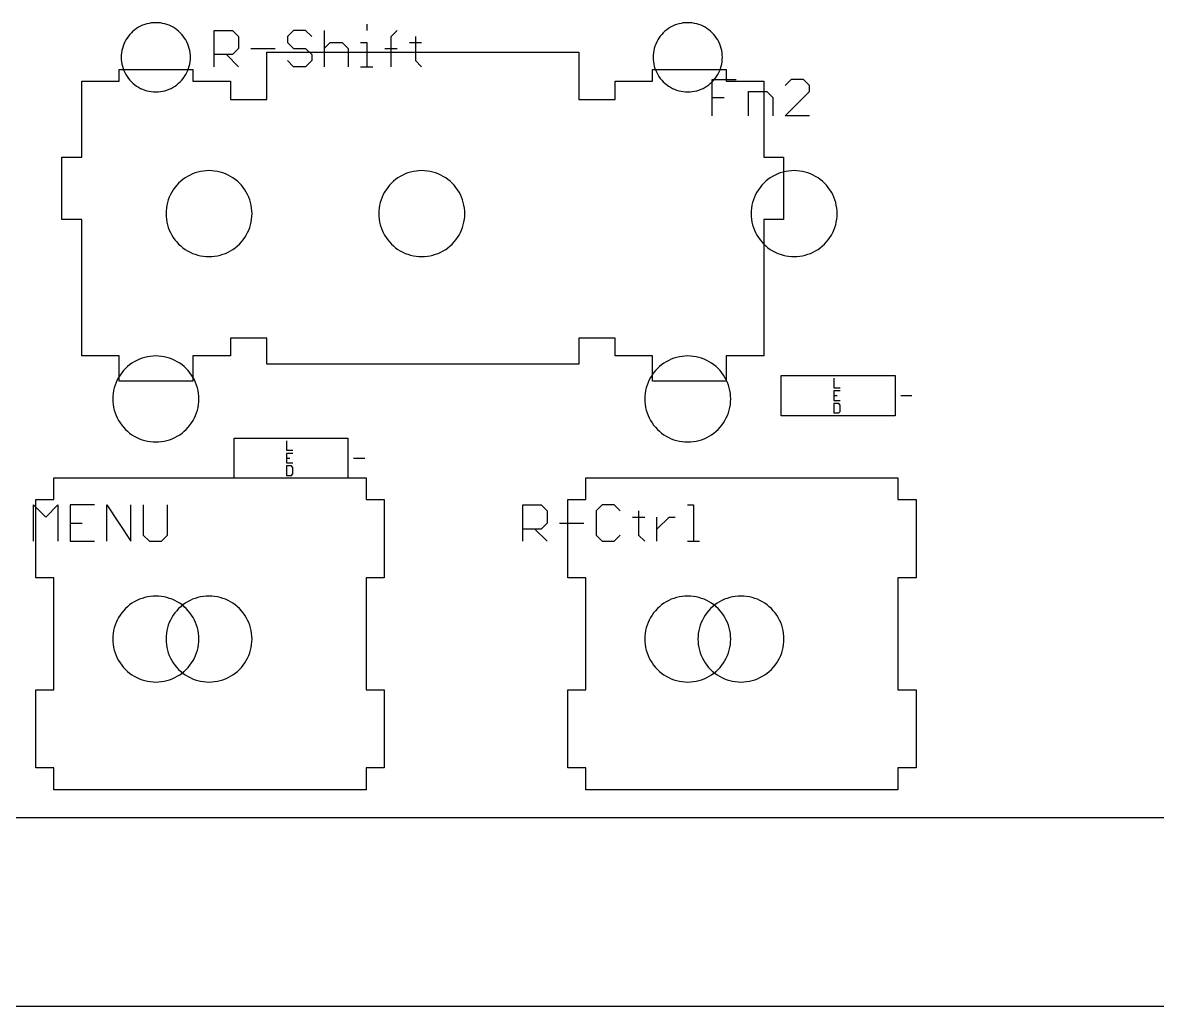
# Model space of a CAD drawing. Extents: x -174 to 183, y -92 to 46.
# Drawn here: x 72.2 to 122.9, y -91.5 to -47.5 of the extents above; entities that cross this region are included whole.
import ezdxf

# ---------------------------------------------------------------- set-up
doc = ezdxf.new("R2010")
doc.units = 0
doc.layers.get('0').update_dxf_attribs({"linetype": 'CONTINUOUS'})

msp = doc.modelspace()

# ---------------------------------------------------------------- linework, layer by layer
for p, q in [((77.251, -47.743), (77.168, -47.802)), ((77.337, -47.689), (77.251, -47.743)), ((77.426, -47.641), (77.337, -47.689)), ((77.519, -47.599), (77.426, -47.641)), ((77.614, -47.564), (77.519, -47.599)), ((77.711, -47.534), (77.614, -47.564)), ((77.809, -47.511), (77.711, -47.534)), ((77.91, -47.495), (77.809, -47.511)), ((78.01, -47.485), (77.91, -47.495)), ((78.112, -47.481), (78.01, -47.485)), ((78.213, -47.485), (78.112, -47.481)), ((78.314, -47.495), (78.213, -47.485)), ((78.414, -47.511), (78.314, -47.495)), ((78.513, -47.534), (78.414, -47.511)), ((78.61, -47.564), (78.513, -47.534)), ((78.705, -47.599), (78.61, -47.564)), ((78.797, -47.641), (78.705, -47.599)), ((78.887, -47.689), (78.797, -47.641)), ((78.973, -47.743), (78.887, -47.689)), ((79.055, -47.802), (78.973, -47.743)), ((87.551, -47.554), (87.551, -47.826)), ((101.063, -47.743), (100.981, -47.802)), ((101.149, -47.689), (101.063, -47.743)), ((101.239, -47.641), (101.149, -47.689)), ((101.331, -47.599), (101.239, -47.641)), ((101.426, -47.564), (101.331, -47.599)), ((101.523, -47.534), (101.426, -47.564)), ((101.622, -47.511), (101.523, -47.534)), ((101.722, -47.495), (101.622, -47.511)), ((101.823, -47.485), (101.722, -47.495)), ((101.924, -47.481), (101.823, -47.485)), ((102.026, -47.485), (101.924, -47.481)), ((102.127, -47.495), (102.026, -47.485)), ((102.227, -47.511), (102.127, -47.495)), ((102.326, -47.534), (102.227, -47.511)), ((102.423, -47.564), (102.326, -47.534)), ((102.518, -47.599), (102.423, -47.564)), ((102.61, -47.641), (102.518, -47.599)), ((102.699, -47.689), (102.61, -47.641)), ((102.785, -47.743), (102.699, -47.689)), ((102.868, -47.802), (102.785, -47.743)), ((76.823, -48.17), (76.77, -48.256)), ((76.882, -48.088), (76.823, -48.17)), ((76.947, -48.009), (76.882, -48.088)), ((77.016, -47.935), (76.947, -48.009)), ((77.09, -47.866), (77.016, -47.935)), ((77.168, -47.802), (77.09, -47.866)), ((79.134, -47.866), (79.055, -47.802)), ((79.208, -47.935), (79.134, -47.866)), ((79.277, -48.009), (79.208, -47.935)), ((79.342, -48.088), (79.277, -48.009)), ((79.401, -48.17), (79.342, -48.088)), ((79.454, -48.256), (79.401, -48.17)), ((80.731, -47.826), (81.545, -47.826)), ((80.731, -48.91), (80.731, -47.826)), ((81.545, -47.826), (81.816, -48.097)), ((81.816, -48.097), (81.816, -48.639)), ((84.277, -47.826), (84.006, -48.097)), ((84.006, -48.097), (84.006, -48.368)), ((84.819, -47.826), (84.277, -47.826)), ((85.09, -48.097), (84.819, -47.826)), ((85.643, -47.826), (85.643, -48.639)), ((88.643, -48.097), (88.914, -47.826)), ((88.643, -49.453), (88.643, -48.097)), ((89.734, -48.097), (89.734, -49.181)), ((100.636, -48.17), (100.582, -48.256)), ((100.695, -48.088), (100.636, -48.17)), ((100.759, -48.009), (100.695, -48.088)), ((100.828, -47.935), (100.759, -48.009)), ((100.902, -47.866), (100.828, -47.935)), ((100.981, -47.802), (100.902, -47.866)), ((102.946, -47.866), (102.868, -47.802)), ((103.02, -47.935), (102.946, -47.866)), ((103.09, -48.009), (103.02, -47.935)), ((103.154, -48.088), (103.09, -48.009)), ((103.213, -48.17), (103.154, -48.088)), ((103.267, -48.256), (103.213, -48.17)), ((76.592, -48.729), (76.575, -48.829)), ((76.615, -48.63), (76.592, -48.729)), ((76.644, -48.533), (76.615, -48.63)), ((76.68, -48.438), (76.644, -48.533)), ((76.722, -48.346), (76.68, -48.438)), ((76.77, -48.256), (76.722, -48.346)), ((79.502, -48.346), (79.454, -48.256)), ((79.544, -48.438), (79.502, -48.346)), ((79.58, -48.533), (79.544, -48.438)), ((79.609, -48.63), (79.58, -48.533)), ((79.632, -48.729), (79.609, -48.63)), ((79.649, -48.829), (79.632, -48.729)), ((81.816, -48.639), (81.545, -48.91)), ((82.369, -48.639), (83.453, -48.639)), ((84.006, -48.368), (84.277, -48.639)), ((84.277, -48.639), (84.819, -48.639)), ((84.819, -48.639), (85.09, -48.91)), ((85.643, -48.639), (85.914, -48.368)), ((85.643, -48.639), (85.643, -49.453)), ((85.914, -48.368), (86.456, -48.368)), ((86.456, -48.368), (86.727, -48.639)), ((86.727, -48.639), (86.727, -49.453)), ((87.28, -48.368), (87.551, -48.368)), ((87.551, -48.368), (87.551, -49.453)), ((88.371, -48.639), (88.914, -48.639)), ((89.463, -48.368), (90.005, -48.368)), ((100.404, -48.729), (100.388, -48.829)), ((100.427, -48.63), (100.404, -48.729)), ((100.457, -48.533), (100.427, -48.63)), ((100.492, -48.438), (100.457, -48.533)), ((100.534, -48.346), (100.492, -48.438)), ((100.582, -48.256), (100.534, -48.346)), ((103.315, -48.346), (103.267, -48.256)), ((103.356, -48.438), (103.315, -48.346)), ((103.392, -48.533), (103.356, -48.438)), ((103.422, -48.63), (103.392, -48.533)), ((103.445, -48.729), (103.422, -48.63)), ((103.461, -48.829), (103.445, -48.729)), ((76.565, -48.93), (76.562, -49.031)), ((76.562, -49.031), (76.565, -49.133)), ((76.575, -48.829), (76.565, -48.93)), ((76.565, -49.133), (76.575, -49.234)), ((76.575, -49.234), (76.592, -49.334)), ((79.632, -49.334), (79.649, -49.234)), ((79.659, -48.93), (79.649, -48.829)), ((79.649, -49.234), (79.659, -49.133)), ((79.662, -49.031), (79.659, -48.93)), ((79.659, -49.133), (79.662, -49.031)), ((80.731, -49.453), (80.731, -48.91)), ((81.274, -48.91), (80.731, -48.91)), ((81.545, -48.91), (81.274, -48.91)), ((81.274, -48.91), (81.816, -49.453)), ((83.076, -48.809), (97.046, -48.809)), ((83.076, -50.917), (83.076, -48.809)), ((84.277, -49.453), (84.006, -49.181)), ((85.09, -49.181), (84.819, -49.453)), ((85.09, -48.91), (85.09, -49.181)), ((89.734, -49.181), (90.005, -49.453)), ((97.046, -48.809), (97.046, -50.917)), ((100.378, -48.93), (100.374, -49.031)), ((100.374, -49.031), (100.378, -49.133)), ((100.388, -48.829), (100.378, -48.93)), ((100.378, -49.133), (100.388, -49.234)), ((100.388, -49.234), (100.404, -49.334)), ((103.445, -49.334), (103.461, -49.234)), ((103.471, -48.93), (103.461, -48.829)), ((103.461, -49.234), (103.471, -49.133)), ((103.474, -49.031), (103.471, -48.93)), ((103.471, -49.133), (103.474, -49.031)), ((76.472, -49.571), (79.774, -49.571)), ((76.472, -50.104), (76.472, -49.571)), ((76.592, -49.334), (76.615, -49.433)), ((76.615, -49.433), (76.644, -49.53)), ((76.644, -49.53), (76.68, -49.625)), ((76.68, -49.625), (76.722, -49.717)), ((76.722, -49.717), (76.77, -49.806)), ((79.454, -49.806), (79.502, -49.717)), ((79.502, -49.717), (79.544, -49.625)), ((79.544, -49.625), (79.58, -49.53)), ((79.58, -49.53), (79.609, -49.433)), ((79.609, -49.433), (79.632, -49.334)), ((79.774, -49.571), (79.774, -50.104)), ((84.819, -49.453), (84.277, -49.453)), ((87.28, -49.453), (87.551, -49.453)), ((87.551, -49.453), (87.822, -49.453)), ((100.348, -49.571), (103.65, -49.571)), ((100.348, -50.104), (100.348, -49.571)), ((100.404, -49.334), (100.427, -49.433)), ((100.427, -49.433), (100.457, -49.53)), ((100.457, -49.53), (100.492, -49.625)), ((100.492, -49.625), (100.534, -49.717)), ((100.534, -49.717), (100.582, -49.806)), ((103.267, -49.806), (103.315, -49.717)), ((103.315, -49.717), (103.356, -49.625)), ((103.356, -49.625), (103.392, -49.53)), ((103.392, -49.53), (103.422, -49.433)), ((103.422, -49.433), (103.445, -49.334)), ((103.65, -49.571), (103.65, -50.104)), ((74.795, -53.508), (74.795, -50.104)), ((74.795, -50.104), (76.472, -50.104)), ((76.77, -49.806), (76.823, -49.893)), ((76.823, -49.893), (76.882, -49.975)), ((76.882, -49.975), (76.947, -50.053)), ((76.947, -50.053), (77.016, -50.127)), ((77.016, -50.127), (77.09, -50.197)), ((77.09, -50.197), (77.168, -50.261)), ((77.168, -50.261), (77.251, -50.32)), ((78.973, -50.32), (79.055, -50.261)), ((79.055, -50.261), (79.134, -50.197)), ((79.134, -50.197), (79.208, -50.127)), ((79.208, -50.127), (79.277, -50.053)), ((79.277, -50.053), (79.342, -49.975)), ((79.342, -49.975), (79.401, -49.893)), ((79.401, -49.893), (79.454, -49.806)), ((79.774, -50.104), (81.45, -50.104)), ((81.45, -50.104), (81.45, -50.917)), ((98.671, -50.104), (100.348, -50.104)), ((98.671, -50.917), (98.671, -50.104)), ((100.582, -49.806), (100.636, -49.893)), ((100.636, -49.893), (100.695, -49.975)), ((100.695, -49.975), (100.759, -50.053)), ((100.759, -50.053), (100.828, -50.127)), ((100.828, -50.127), (100.902, -50.197)), ((100.902, -50.197), (100.981, -50.261)), ((100.981, -50.261), (101.063, -50.32)), ((102.785, -50.32), (102.868, -50.261)), ((102.868, -50.261), (102.946, -50.197)), ((102.946, -50.197), (103.02, -50.127)), ((103.012, -50.026), (104.096, -50.026)), ((103.02, -50.127), (103.012, -50.026)), ((103.012, -50.839), (103.02, -50.127)), ((103.02, -50.127), (103.09, -50.053)), ((103.09, -50.053), (103.154, -49.975)), ((103.154, -49.975), (103.213, -49.893)), ((103.213, -49.893), (103.267, -49.806)), ((103.65, -50.104), (105.326, -50.104)), ((105.326, -50.104), (105.326, -53.508)), ((106.557, -50.026), (106.286, -50.297)), ((107.099, -50.026), (106.557, -50.026)), ((107.371, -50.297), (107.099, -50.026)), ((77.251, -50.32), (77.337, -50.374)), ((77.337, -50.374), (77.426, -50.422)), ((77.426, -50.422), (77.519, -50.463)), ((77.519, -50.463), (77.614, -50.499)), ((77.614, -50.499), (77.711, -50.529)), ((77.711, -50.529), (77.809, -50.552)), ((77.809, -50.552), (77.91, -50.568)), ((77.91, -50.568), (78.01, -50.578)), ((78.01, -50.578), (78.112, -50.581)), ((78.112, -50.581), (78.213, -50.578)), ((78.213, -50.578), (78.314, -50.568)), ((78.314, -50.568), (78.414, -50.552)), ((78.414, -50.552), (78.513, -50.529)), ((78.513, -50.529), (78.61, -50.499)), ((78.61, -50.499), (78.705, -50.463)), ((78.705, -50.463), (78.797, -50.422)), ((78.797, -50.422), (78.887, -50.374)), ((78.887, -50.374), (78.973, -50.32)), ((101.063, -50.32), (101.149, -50.374)), ((101.149, -50.374), (101.239, -50.422)), ((101.239, -50.422), (101.331, -50.463)), ((101.331, -50.463), (101.426, -50.499)), ((101.426, -50.499), (101.523, -50.529)), ((101.523, -50.529), (101.622, -50.552)), ((101.622, -50.552), (101.722, -50.568)), ((101.722, -50.568), (101.823, -50.578)), ((101.823, -50.578), (101.924, -50.581)), ((101.924, -50.581), (102.026, -50.578)), ((102.026, -50.578), (102.127, -50.568)), ((102.127, -50.568), (102.227, -50.552)), ((102.227, -50.552), (102.326, -50.529)), ((102.326, -50.529), (102.423, -50.499)), ((102.423, -50.499), (102.518, -50.463)), ((102.518, -50.463), (102.61, -50.422)), ((102.61, -50.422), (102.699, -50.374)), ((102.699, -50.374), (102.785, -50.32)), ((104.649, -51.653), (104.649, -50.568)), ((104.649, -50.568), (105.462, -50.568)), ((105.462, -50.568), (105.733, -50.839)), ((106.286, -51.653), (107.371, -50.568)), ((107.371, -50.568), (107.371, -50.297)), ((81.45, -50.917), (83.076, -50.917)), ((97.046, -50.917), (98.671, -50.917)), ((103.012, -51.653), (103.012, -50.839)), ((103.012, -50.839), (103.554, -50.839)), ((105.733, -50.839), (105.733, -51.653)), ((107.371, -51.653), (106.286, -51.653)), ((73.906, -53.508), (74.795, -53.508)), ((73.906, -56.302), (73.906, -53.508)), ((105.326, -53.508), (106.215, -53.508)), ((106.215, -53.508), (106.215, -56.302)), ((79.642, -54.305), (79.531, -54.364)), ((79.756, -54.253), (79.642, -54.305)), ((79.874, -54.209), (79.756, -54.253)), ((79.995, -54.172), (79.874, -54.209)), ((80.118, -54.143), (79.995, -54.172)), ((80.242, -54.123), (80.118, -54.143)), ((80.367, -54.111), (80.242, -54.123)), ((80.493, -54.106), (80.367, -54.111)), ((80.619, -54.111), (80.493, -54.106)), ((80.744, -54.123), (80.619, -54.111)), ((80.869, -54.143), (80.744, -54.123)), ((80.991, -54.172), (80.869, -54.143)), ((81.112, -54.209), (80.991, -54.172)), ((81.23, -54.253), (81.112, -54.209)), ((81.345, -54.305), (81.23, -54.253)), ((81.456, -54.364), (81.345, -54.305)), ((89.167, -54.305), (89.056, -54.364)), ((89.281, -54.253), (89.167, -54.305)), ((89.399, -54.209), (89.281, -54.253)), ((89.52, -54.172), (89.399, -54.209)), ((89.643, -54.143), (89.52, -54.172)), ((89.767, -54.123), (89.643, -54.143)), ((89.892, -54.111), (89.767, -54.123)), ((90.018, -54.106), (89.892, -54.111)), ((90.144, -54.111), (90.018, -54.106)), ((90.269, -54.123), (90.144, -54.111)), ((90.394, -54.143), (90.269, -54.123)), ((90.516, -54.172), (90.394, -54.143)), ((90.637, -54.209), (90.516, -54.172)), ((90.755, -54.253), (90.637, -54.209)), ((90.869, -54.305), (90.755, -54.253)), ((90.981, -54.364), (90.869, -54.305)), ((105.835, -54.305), (105.724, -54.364)), ((105.95, -54.253), (105.835, -54.305)), ((106.068, -54.209), (105.95, -54.253)), ((106.189, -54.172), (106.068, -54.209)), ((106.311, -54.143), (106.189, -54.172)), ((106.436, -54.123), (106.311, -54.143)), ((106.561, -54.111), (106.436, -54.123)), ((106.687, -54.106), (106.561, -54.111)), ((106.813, -54.111), (106.687, -54.106)), ((106.938, -54.123), (106.813, -54.111)), ((107.062, -54.143), (106.938, -54.123)), ((107.185, -54.172), (107.062, -54.143)), ((107.306, -54.209), (107.185, -54.172)), ((107.424, -54.253), (107.306, -54.209)), ((107.538, -54.305), (107.424, -54.253)), ((107.649, -54.364), (107.538, -54.305)), ((79.046, -54.762), (78.966, -54.86)), ((79.132, -54.67), (79.046, -54.762)), ((79.224, -54.584), (79.132, -54.67)), ((79.321, -54.504), (79.224, -54.584)), ((79.424, -54.431), (79.321, -54.504)), ((79.531, -54.364), (79.424, -54.431)), ((81.563, -54.431), (81.456, -54.364)), ((81.665, -54.504), (81.563, -54.431)), ((81.762, -54.584), (81.665, -54.504)), ((81.854, -54.67), (81.762, -54.584)), ((81.94, -54.762), (81.854, -54.67)), ((82.02, -54.86), (81.94, -54.762)), ((88.571, -54.762), (88.491, -54.86)), ((88.657, -54.67), (88.571, -54.762)), ((88.749, -54.584), (88.657, -54.67)), ((88.846, -54.504), (88.749, -54.584)), ((88.949, -54.431), (88.846, -54.504)), ((89.056, -54.364), (88.949, -54.431)), ((91.088, -54.431), (90.981, -54.364)), ((91.19, -54.504), (91.088, -54.431)), ((91.287, -54.584), (91.19, -54.504)), ((91.379, -54.67), (91.287, -54.584)), ((91.465, -54.762), (91.379, -54.67)), ((91.545, -54.86), (91.465, -54.762)), ((105.24, -54.762), (105.16, -54.86)), ((105.326, -54.67), (105.24, -54.762)), ((105.418, -54.584), (105.326, -54.67)), ((105.515, -54.504), (105.418, -54.584)), ((105.617, -54.431), (105.515, -54.504)), ((105.724, -54.364), (105.617, -54.431)), ((107.756, -54.431), (107.649, -54.364)), ((107.859, -54.504), (107.756, -54.431)), ((107.956, -54.584), (107.859, -54.504)), ((108.048, -54.67), (107.956, -54.584)), ((108.134, -54.762), (108.048, -54.67)), ((108.214, -54.86), (108.134, -54.762)), ((78.715, -55.295), (78.67, -55.413)), ((78.767, -55.18), (78.715, -55.295)), ((78.826, -55.069), (78.767, -55.18)), ((78.893, -54.962), (78.826, -55.069)), ((78.966, -54.86), (78.893, -54.962)), ((82.094, -54.962), (82.02, -54.86)), ((82.16, -55.069), (82.094, -54.962)), ((82.22, -55.18), (82.16, -55.069)), ((82.272, -55.295), (82.22, -55.18)), ((82.316, -55.413), (82.272, -55.295)), ((88.24, -55.295), (88.195, -55.413)), ((88.292, -55.18), (88.24, -55.295)), ((88.351, -55.069), (88.292, -55.18)), ((88.417, -54.962), (88.351, -55.069)), ((88.491, -54.86), (88.417, -54.962)), ((91.619, -54.962), (91.545, -54.86)), ((91.685, -55.069), (91.619, -54.962)), ((91.745, -55.18), (91.685, -55.069)), ((91.797, -55.295), (91.745, -55.18)), ((91.841, -55.413), (91.797, -55.295)), ((104.908, -55.295), (104.864, -55.413)), ((104.96, -55.18), (104.908, -55.295)), ((105.02, -55.069), (104.96, -55.18)), ((105.086, -54.962), (105.02, -55.069)), ((105.16, -54.86), (105.086, -54.962)), ((108.287, -54.962), (108.214, -54.86)), ((108.354, -55.069), (108.287, -54.962)), ((108.413, -55.18), (108.354, -55.069)), ((108.465, -55.295), (108.413, -55.18)), ((108.51, -55.413), (108.465, -55.295)), ((78.585, -55.78), (78.572, -55.905)), ((78.605, -55.656), (78.585, -55.78)), ((78.634, -55.533), (78.605, -55.656)), ((78.67, -55.413), (78.634, -55.533)), ((82.353, -55.533), (82.316, -55.413)), ((82.381, -55.656), (82.353, -55.533)), ((82.402, -55.78), (82.381, -55.656)), ((82.414, -55.905), (82.402, -55.78)), ((88.11, -55.78), (88.097, -55.905)), ((88.13, -55.656), (88.11, -55.78)), ((88.159, -55.533), (88.13, -55.656)), ((88.195, -55.413), (88.159, -55.533)), ((91.877, -55.533), (91.841, -55.413)), ((91.906, -55.656), (91.877, -55.533)), ((91.927, -55.78), (91.906, -55.656)), ((91.939, -55.905), (91.927, -55.78)), ((104.778, -55.78), (104.766, -55.905)), ((104.799, -55.656), (104.778, -55.78)), ((104.827, -55.533), (104.799, -55.656)), ((104.864, -55.413), (104.827, -55.533)), ((108.546, -55.533), (108.51, -55.413)), ((108.575, -55.656), (108.546, -55.533)), ((108.595, -55.78), (108.575, -55.656)), ((108.608, -55.905), (108.595, -55.78)), ((74.795, -56.302), (73.906, -56.302)), ((74.795, -62.398), (74.795, -56.302)), ((78.572, -55.905), (78.568, -56.031)), ((78.568, -56.031), (78.572, -56.157)), ((78.572, -56.157), (78.585, -56.283)), ((78.585, -56.283), (78.605, -56.407)), ((82.381, -56.407), (82.402, -56.283)), ((82.402, -56.283), (82.414, -56.157)), ((82.418, -56.031), (82.414, -55.905)), ((82.414, -56.157), (82.418, -56.031)), ((88.097, -55.905), (88.093, -56.031)), ((88.093, -56.031), (88.097, -56.157)), ((88.097, -56.157), (88.11, -56.283)), ((88.11, -56.283), (88.13, -56.407)), ((91.906, -56.407), (91.927, -56.283)), ((91.927, -56.283), (91.939, -56.157)), ((91.943, -56.031), (91.939, -55.905)), ((91.939, -56.157), (91.943, -56.031)), ((104.766, -55.905), (104.762, -56.031)), ((104.762, -56.031), (104.766, -56.157)), ((104.766, -56.157), (104.778, -56.283)), ((104.778, -56.283), (104.799, -56.407)), ((106.215, -56.302), (105.326, -56.302)), ((105.326, -56.302), (105.326, -62.398)), ((108.575, -56.407), (108.595, -56.283)), ((108.595, -56.283), (108.608, -56.157)), ((108.612, -56.031), (108.608, -55.905)), ((108.608, -56.157), (108.612, -56.031)), ((78.605, -56.407), (78.634, -56.53)), ((78.634, -56.53), (78.67, -56.65)), ((78.67, -56.65), (78.715, -56.768)), ((78.715, -56.768), (78.767, -56.883)), ((78.767, -56.883), (78.826, -56.994)), ((82.16, -56.994), (82.22, -56.883)), ((82.22, -56.883), (82.272, -56.768)), ((82.272, -56.768), (82.316, -56.65)), ((82.316, -56.65), (82.353, -56.53)), ((82.353, -56.53), (82.381, -56.407)), ((88.13, -56.407), (88.159, -56.53)), ((88.159, -56.53), (88.195, -56.65)), ((88.195, -56.65), (88.24, -56.768)), ((88.24, -56.768), (88.292, -56.883)), ((88.292, -56.883), (88.351, -56.994)), ((91.685, -56.994), (91.745, -56.883)), ((91.745, -56.883), (91.797, -56.768)), ((91.797, -56.768), (91.841, -56.65)), ((91.841, -56.65), (91.877, -56.53)), ((91.877, -56.53), (91.906, -56.407)), ((104.799, -56.407), (104.827, -56.53)), ((104.827, -56.53), (104.864, -56.65)), ((104.864, -56.65), (104.908, -56.768)), ((104.908, -56.768), (104.96, -56.883)), ((104.96, -56.883), (105.02, -56.994)), ((108.354, -56.994), (108.413, -56.883)), ((108.413, -56.883), (108.465, -56.768)), ((108.465, -56.768), (108.51, -56.65)), ((108.51, -56.65), (108.546, -56.53)), ((108.546, -56.53), (108.575, -56.407)), ((78.826, -56.994), (78.893, -57.101)), ((78.893, -57.101), (78.966, -57.203)), ((78.966, -57.203), (79.046, -57.301)), ((79.046, -57.301), (79.132, -57.393)), ((79.132, -57.393), (79.224, -57.479)), ((81.762, -57.479), (81.854, -57.393)), ((81.854, -57.393), (81.94, -57.301)), ((81.94, -57.301), (82.02, -57.203)), ((82.02, -57.203), (82.094, -57.101)), ((82.094, -57.101), (82.16, -56.994)), ((88.351, -56.994), (88.417, -57.101)), ((88.417, -57.101), (88.491, -57.203)), ((88.491, -57.203), (88.571, -57.301)), ((88.571, -57.301), (88.657, -57.393)), ((88.657, -57.393), (88.749, -57.479)), ((91.287, -57.479), (91.379, -57.393)), ((91.379, -57.393), (91.465, -57.301)), ((91.465, -57.301), (91.545, -57.203)), ((91.545, -57.203), (91.619, -57.101)), ((91.619, -57.101), (91.685, -56.994)), ((105.02, -56.994), (105.086, -57.101)), ((105.086, -57.101), (105.16, -57.203)), ((105.16, -57.203), (105.24, -57.301)), ((105.24, -57.301), (105.326, -57.393)), ((105.326, -57.393), (105.418, -57.479)), ((107.956, -57.479), (108.048, -57.393)), ((108.048, -57.393), (108.134, -57.301)), ((108.134, -57.301), (108.214, -57.203)), ((108.214, -57.203), (108.287, -57.101)), ((108.287, -57.101), (108.354, -56.994)), ((79.224, -57.479), (79.321, -57.559)), ((79.321, -57.559), (79.424, -57.632)), ((79.424, -57.632), (79.531, -57.698)), ((79.531, -57.698), (79.642, -57.758)), ((79.642, -57.758), (79.756, -57.81)), ((79.756, -57.81), (79.874, -57.854)), ((79.874, -57.854), (79.995, -57.891)), ((79.995, -57.891), (80.118, -57.919)), ((80.869, -57.919), (80.991, -57.891)), ((80.991, -57.891), (81.112, -57.854)), ((81.112, -57.854), (81.23, -57.81)), ((81.23, -57.81), (81.345, -57.758)), ((81.345, -57.758), (81.456, -57.698)), ((81.456, -57.698), (81.563, -57.632)), ((81.563, -57.632), (81.665, -57.559)), ((81.665, -57.559), (81.762, -57.479)), ((88.749, -57.479), (88.846, -57.559)), ((88.846, -57.559), (88.949, -57.632)), ((88.949, -57.632), (89.056, -57.698)), ((89.056, -57.698), (89.167, -57.758)), ((89.167, -57.758), (89.281, -57.81)), ((89.281, -57.81), (89.399, -57.854)), ((89.399, -57.854), (89.52, -57.891)), ((89.52, -57.891), (89.643, -57.919)), ((90.394, -57.919), (90.516, -57.891)), ((90.516, -57.891), (90.637, -57.854)), ((90.637, -57.854), (90.755, -57.81)), ((90.755, -57.81), (90.869, -57.758)), ((90.869, -57.758), (90.981, -57.698)), ((90.981, -57.698), (91.088, -57.632)), ((91.088, -57.632), (91.19, -57.559)), ((91.19, -57.559), (91.287, -57.479)), ((105.418, -57.479), (105.515, -57.559)), ((105.515, -57.559), (105.617, -57.632)), ((105.617, -57.632), (105.724, -57.698)), ((105.724, -57.698), (105.835, -57.758)), ((105.835, -57.758), (105.95, -57.81)), ((105.95, -57.81), (106.068, -57.854)), ((106.068, -57.854), (106.189, -57.891)), ((106.189, -57.891), (106.311, -57.919)), ((107.062, -57.919), (107.185, -57.891)), ((107.185, -57.891), (107.306, -57.854)), ((107.306, -57.854), (107.424, -57.81)), ((107.424, -57.81), (107.538, -57.758)), ((107.538, -57.758), (107.649, -57.698)), ((107.649, -57.698), (107.756, -57.632)), ((107.756, -57.632), (107.859, -57.559)), ((107.859, -57.559), (107.956, -57.479)), ((80.118, -57.919), (80.242, -57.94)), ((80.242, -57.94), (80.367, -57.952)), ((80.367, -57.952), (80.493, -57.956)), ((80.493, -57.956), (80.619, -57.952)), ((80.619, -57.952), (80.744, -57.94)), ((80.744, -57.94), (80.869, -57.919)), ((89.643, -57.919), (89.767, -57.94)), ((89.767, -57.94), (89.892, -57.952)), ((89.892, -57.952), (90.018, -57.956)), ((90.018, -57.956), (90.144, -57.952)), ((90.144, -57.952), (90.269, -57.94)), ((90.269, -57.94), (90.394, -57.919)), ((106.311, -57.919), (106.436, -57.94)), ((106.436, -57.94), (106.561, -57.952)), ((106.561, -57.952), (106.687, -57.956)), ((106.687, -57.956), (106.813, -57.952)), ((106.813, -57.952), (106.938, -57.94)), ((106.938, -57.94), (107.062, -57.919)), ((83.076, -61.611), (81.45, -61.611)), ((81.45, -61.611), (81.45, -62.398)), ((83.076, -62.779), (83.076, -61.611)), ((98.671, -61.611), (97.046, -61.611)), ((97.046, -61.611), (97.046, -62.779)), ((98.671, -62.398), (98.671, -61.611)), ((76.472, -62.398), (74.795, -62.398)), ((76.472, -63.541), (76.472, -62.398)), ((77.614, -62.472), (77.493, -62.509)), ((77.736, -62.443), (77.614, -62.472)), ((77.861, -62.423), (77.736, -62.443)), ((77.986, -62.411), (77.861, -62.423)), ((78.112, -62.406), (77.986, -62.411)), ((78.238, -62.411), (78.112, -62.406)), ((78.363, -62.423), (78.238, -62.411)), ((78.487, -62.443), (78.363, -62.423)), ((78.61, -62.472), (78.487, -62.443)), ((78.731, -62.509), (78.61, -62.472)), ((79.774, -62.398), (79.774, -63.541)), ((81.45, -62.398), (79.774, -62.398)), ((100.348, -62.398), (98.671, -62.398)), ((100.348, -63.541), (100.348, -62.398)), ((101.426, -62.472), (101.306, -62.509)), ((101.549, -62.443), (101.426, -62.472)), ((101.673, -62.423), (101.549, -62.443)), ((101.798, -62.411), (101.673, -62.423)), ((101.924, -62.406), (101.798, -62.411)), ((102.05, -62.411), (101.924, -62.406)), ((102.176, -62.423), (102.05, -62.411)), ((102.3, -62.443), (102.176, -62.423)), ((102.423, -62.472), (102.3, -62.443)), ((102.543, -62.509), (102.423, -62.472)), ((105.326, -62.398), (103.65, -62.398)), ((103.65, -62.398), (103.65, -63.541)), ((76.751, -62.97), (76.665, -63.062)), ((76.843, -62.884), (76.751, -62.97)), ((76.94, -62.804), (76.843, -62.884)), ((77.042, -62.731), (76.94, -62.804)), ((77.149, -62.664), (77.042, -62.731)), ((77.26, -62.605), (77.149, -62.664)), ((77.375, -62.553), (77.26, -62.605)), ((77.493, -62.509), (77.375, -62.553)), ((78.849, -62.553), (78.731, -62.509)), ((78.963, -62.605), (78.849, -62.553)), ((79.074, -62.664), (78.963, -62.605)), ((79.181, -62.731), (79.074, -62.664)), ((79.284, -62.804), (79.181, -62.731)), ((79.381, -62.884), (79.284, -62.804)), ((79.473, -62.97), (79.381, -62.884)), ((79.559, -63.062), (79.473, -62.97)), ((97.046, -62.779), (83.076, -62.779)), ((100.563, -62.97), (100.477, -63.062)), ((100.655, -62.884), (100.563, -62.97)), ((100.752, -62.804), (100.655, -62.884)), ((100.855, -62.731), (100.752, -62.804)), ((100.962, -62.664), (100.855, -62.731)), ((101.073, -62.605), (100.962, -62.664)), ((101.188, -62.553), (101.073, -62.605)), ((101.306, -62.509), (101.188, -62.553)), ((102.661, -62.553), (102.543, -62.509)), ((102.776, -62.605), (102.661, -62.553)), ((102.887, -62.664), (102.776, -62.605)), ((102.994, -62.731), (102.887, -62.664)), ((103.096, -62.804), (102.994, -62.731)), ((103.194, -62.884), (103.096, -62.804)), ((103.286, -62.97), (103.194, -62.884)), ((103.372, -63.062), (103.286, -62.97)), ((76.385, -63.48), (76.333, -63.595)), ((76.445, -63.369), (76.385, -63.48)), ((76.511, -63.262), (76.445, -63.369)), ((76.585, -63.16), (76.511, -63.262)), ((76.665, -63.062), (76.585, -63.16)), ((79.639, -63.16), (79.559, -63.062)), ((79.712, -63.262), (79.639, -63.16)), ((79.779, -63.369), (79.712, -63.262)), ((79.838, -63.48), (79.779, -63.369)), ((79.89, -63.595), (79.838, -63.48)), ((100.198, -63.48), (100.146, -63.595)), ((100.257, -63.369), (100.198, -63.48)), ((100.324, -63.262), (100.257, -63.369)), ((100.397, -63.16), (100.324, -63.262)), ((100.477, -63.062), (100.397, -63.16)), ((103.452, -63.16), (103.372, -63.062)), ((103.525, -63.262), (103.452, -63.16)), ((103.591, -63.369), (103.525, -63.262)), ((103.651, -63.48), (103.591, -63.369)), ((103.703, -63.595), (103.651, -63.48)), ((106.112, -65.081), (106.112, -63.281)), ((106.112, -63.281), (111.212, -63.281)), ((108.467, -63.406), (108.467, -63.831)), ((111.212, -63.281), (111.212, -65.081)), ((76.224, -63.956), (76.203, -64.08)), ((76.252, -63.833), (76.224, -63.956)), ((76.289, -63.713), (76.252, -63.833)), ((76.333, -63.595), (76.289, -63.713)), ((79.774, -63.541), (76.472, -63.541)), ((79.935, -63.713), (79.89, -63.595)), ((79.971, -63.833), (79.935, -63.713)), ((80, -63.956), (79.971, -63.833)), ((80.02, -64.08), (80, -63.956)), ((100.036, -63.956), (100.016, -64.08)), ((100.065, -63.833), (100.036, -63.956)), ((100.102, -63.713), (100.065, -63.833)), ((100.146, -63.595), (100.102, -63.713)), ((103.65, -63.541), (100.348, -63.541)), ((103.747, -63.713), (103.703, -63.595)), ((103.784, -63.833), (103.747, -63.713)), ((103.812, -63.956), (103.784, -63.833)), ((103.833, -64.08), (103.812, -63.956)), ((108.467, -63.831), (108.751, -63.831)), ((108.751, -63.969), (108.467, -63.969)), ((108.467, -63.969), (108.467, -64.181)), ((76.191, -64.205), (76.187, -64.331)), ((76.187, -64.331), (76.191, -64.457)), ((76.203, -64.08), (76.191, -64.205)), ((76.191, -64.457), (76.203, -64.583)), ((80.033, -64.205), (80.02, -64.08)), ((80.02, -64.583), (80.033, -64.457)), ((80.037, -64.331), (80.033, -64.205)), ((80.033, -64.457), (80.037, -64.331)), ((100.003, -64.205), (99.999, -64.331)), ((99.999, -64.331), (100.003, -64.457)), ((100.016, -64.08), (100.003, -64.205)), ((100.003, -64.457), (100.016, -64.583)), ((103.845, -64.205), (103.833, -64.08)), ((103.833, -64.583), (103.845, -64.457)), ((103.849, -64.331), (103.845, -64.205)), ((103.845, -64.457), (103.849, -64.331)), ((108.467, -64.181), (108.609, -64.181)), ((108.467, -64.181), (108.467, -64.394)), ((108.467, -64.394), (108.751, -64.394)), ((111.462, -64.181), (111.962, -64.181)), ((76.203, -64.583), (76.224, -64.707)), ((76.224, -64.707), (76.252, -64.83)), ((76.252, -64.83), (76.289, -64.95)), ((76.289, -64.95), (76.333, -65.068)), ((79.89, -65.068), (79.935, -64.95)), ((79.935, -64.95), (79.971, -64.83)), ((79.971, -64.83), (80, -64.707)), ((80, -64.707), (80.02, -64.583)), ((100.016, -64.583), (100.036, -64.707)), ((100.036, -64.707), (100.065, -64.83)), ((100.065, -64.83), (100.102, -64.95)), ((100.102, -64.95), (100.146, -65.068)), ((103.703, -65.068), (103.747, -64.95)), ((103.747, -64.95), (103.784, -64.83)), ((103.784, -64.83), (103.812, -64.707)), ((103.812, -64.707), (103.833, -64.583)), ((108.467, -64.531), (108.467, -64.956)), ((108.68, -64.531), (108.467, -64.531)), ((108.467, -64.956), (108.68, -64.956)), ((108.751, -64.602), (108.68, -64.531)), ((108.68, -64.956), (108.751, -64.885)), ((108.751, -64.885), (108.751, -64.602)), ((76.333, -65.068), (76.385, -65.183)), ((76.385, -65.183), (76.445, -65.294)), ((76.445, -65.294), (76.511, -65.401)), ((76.511, -65.401), (76.585, -65.503)), ((76.585, -65.503), (76.665, -65.601)), ((79.559, -65.601), (79.639, -65.503)), ((79.639, -65.503), (79.712, -65.401)), ((79.712, -65.401), (79.779, -65.294)), ((79.779, -65.294), (79.838, -65.183)), ((79.838, -65.183), (79.89, -65.068)), ((100.146, -65.068), (100.198, -65.183)), ((100.198, -65.183), (100.257, -65.294)), ((100.257, -65.294), (100.324, -65.401)), ((100.324, -65.401), (100.397, -65.503)), ((100.397, -65.503), (100.477, -65.601)), ((103.372, -65.601), (103.452, -65.503)), ((103.452, -65.503), (103.525, -65.401)), ((103.525, -65.401), (103.591, -65.294)), ((103.591, -65.294), (103.651, -65.183)), ((103.651, -65.183), (103.703, -65.068)), ((111.212, -65.081), (106.112, -65.081)), ((76.665, -65.601), (76.751, -65.693)), ((76.751, -65.693), (76.843, -65.779)), ((76.843, -65.779), (76.94, -65.859)), ((76.94, -65.859), (77.042, -65.932)), ((77.042, -65.932), (77.149, -65.998)), ((77.149, -65.998), (77.26, -66.058)), ((78.963, -66.058), (79.074, -65.998)), ((79.074, -65.998), (79.181, -65.932)), ((79.181, -65.932), (79.284, -65.859)), ((79.284, -65.859), (79.381, -65.779)), ((79.381, -65.779), (79.473, -65.693)), ((79.473, -65.693), (79.559, -65.601)), ((100.477, -65.601), (100.563, -65.693)), ((100.563, -65.693), (100.655, -65.779)), ((100.655, -65.779), (100.752, -65.859)), ((100.752, -65.859), (100.855, -65.932)), ((100.855, -65.932), (100.962, -65.998)), ((100.962, -65.998), (101.073, -66.058)), ((102.776, -66.058), (102.887, -65.998)), ((102.887, -65.998), (102.994, -65.932)), ((102.994, -65.932), (103.096, -65.859)), ((103.096, -65.859), (103.194, -65.779)), ((103.194, -65.779), (103.286, -65.693)), ((103.286, -65.693), (103.372, -65.601)), ((77.26, -66.058), (77.375, -66.11)), ((77.375, -66.11), (77.493, -66.154)), ((77.493, -66.154), (77.614, -66.191)), ((77.614, -66.191), (77.736, -66.219)), ((77.736, -66.219), (77.861, -66.24)), ((77.861, -66.24), (77.986, -66.252)), ((77.986, -66.252), (78.112, -66.256)), ((78.112, -66.256), (78.238, -66.252)), ((78.238, -66.252), (78.363, -66.24)), ((78.363, -66.24), (78.487, -66.219)), ((78.487, -66.219), (78.61, -66.191)), ((78.61, -66.191), (78.731, -66.154)), ((78.731, -66.154), (78.849, -66.11)), ((78.849, -66.11), (78.963, -66.058)), ((81.612, -67.881), (81.612, -66.081)), ((81.612, -66.081), (86.712, -66.081)), ((83.967, -66.206), (83.967, -66.631)), ((86.712, -66.081), (86.712, -67.881)), ((101.073, -66.058), (101.188, -66.11)), ((101.188, -66.11), (101.306, -66.154)), ((101.306, -66.154), (101.426, -66.191)), ((101.426, -66.191), (101.549, -66.219)), ((101.549, -66.219), (101.673, -66.24)), ((101.673, -66.24), (101.798, -66.252)), ((101.798, -66.252), (101.924, -66.256)), ((101.924, -66.256), (102.05, -66.252)), ((102.05, -66.252), (102.176, -66.24)), ((102.176, -66.24), (102.3, -66.219)), ((102.3, -66.219), (102.423, -66.191)), ((102.423, -66.191), (102.543, -66.154)), ((102.543, -66.154), (102.661, -66.11)), ((102.661, -66.11), (102.776, -66.058)), ((83.967, -66.631), (84.251, -66.631)), ((84.251, -66.769), (83.967, -66.769)), ((83.967, -66.769), (83.967, -66.981)), ((83.967, -66.981), (84.109, -66.981)), ((83.967, -66.981), (83.967, -67.194)), ((86.962, -66.981), (87.462, -66.981)), ((83.967, -67.194), (84.251, -67.194)), ((83.967, -67.331), (83.967, -67.756)), ((84.18, -67.331), (83.967, -67.331)), ((84.251, -67.402), (84.18, -67.331)), ((84.251, -67.685), (84.251, -67.402)), ((73.551, -68.84), (73.551, -67.859)), ((73.551, -67.859), (87.521, -67.859)), ((86.712, -67.881), (81.612, -67.881)), ((83.967, -67.756), (84.18, -67.756)), ((84.18, -67.756), (84.251, -67.685)), ((87.521, -67.859), (87.521, -68.84)), ((97.363, -67.859), (111.333, -67.859)), ((97.363, -68.84), (97.363, -67.859)), ((111.333, -67.859), (111.333, -68.84)), ((72.641, -70.703), (72.641, -69.076)), ((72.641, -69.076), (73.183, -69.618)), ((72.738, -72.34), (72.738, -68.84)), ((72.738, -68.84), (73.551, -68.84)), ((73.183, -69.618), (73.725, -69.076)), ((73.725, -69.076), (73.725, -70.703)), ((75.362, -69.076), (74.278, -69.076)), ((74.278, -69.076), (74.278, -69.889)), ((75.915, -70.703), (75.915, -69.076)), ((75.915, -69.076), (77, -70.703)), ((77, -70.703), (77, -69.076)), ((77.552, -69.076), (77.552, -70.431)), ((78.637, -70.431), (78.637, -69.076)), ((87.521, -68.84), (88.334, -68.84)), ((88.334, -68.84), (88.334, -72.34)), ((94.543, -69.076), (95.357, -69.076)), ((94.543, -70.16), (94.543, -69.076)), ((95.357, -69.076), (95.628, -69.347)), ((96.55, -72.34), (96.55, -68.84)), ((96.55, -68.84), (97.363, -68.84)), ((98.089, -69.076), (97.817, -69.347)), ((98.631, -69.076), (98.089, -69.076)), ((98.902, -69.347), (98.631, -69.076)), ((101.91, -69.076), (102.182, -69.076)), ((102.182, -69.076), (102.182, -70.703)), ((111.333, -68.84), (112.146, -68.84)), ((112.146, -68.84), (112.146, -72.34)), ((95.628, -69.347), (95.628, -69.889)), ((97.817, -69.347), (97.817, -70.431)), ((99.726, -69.347), (99.726, -70.431)), ((74.278, -69.889), (74.82, -69.889)), ((74.278, -69.889), (74.278, -70.703)), ((95.628, -69.889), (95.357, -70.16)), ((96.18, -69.889), (97.265, -69.889)), ((99.455, -69.618), (99.997, -69.618)), ((100.546, -70.16), (101.088, -69.618)), ((100.546, -70.16), (100.546, -69.618)), ((101.088, -69.618), (101.36, -69.618)), ((77.552, -70.431), (77.823, -70.703)), ((78.366, -70.703), (78.637, -70.431)), ((94.543, -70.703), (94.543, -70.16)), ((95.085, -70.16), (94.543, -70.16)), ((95.357, -70.16), (95.085, -70.16)), ((95.085, -70.16), (95.628, -70.703)), ((97.817, -70.431), (98.089, -70.703)), ((98.631, -70.703), (98.902, -70.431)), ((99.726, -70.431), (99.997, -70.703)), ((100.546, -70.703), (100.546, -70.16)), ((74.278, -70.703), (75.362, -70.703)), ((77.823, -70.703), (78.366, -70.703)), ((98.089, -70.703), (98.631, -70.703)), ((101.91, -70.703), (102.182, -70.703)), ((102.182, -70.703), (102.453, -70.703)), ((73.551, -72.34), (72.738, -72.34)), ((73.551, -77.349), (73.551, -72.34)), ((87.521, -72.34), (87.521, -77.349)), ((88.334, -72.34), (87.521, -72.34)), ((97.363, -72.34), (96.55, -72.34)), ((97.363, -77.349), (97.363, -72.34)), ((111.333, -72.34), (111.333, -77.349)), ((112.146, -72.34), (111.333, -72.34)), ((76.843, -73.634), (76.751, -73.72)), ((76.94, -73.554), (76.843, -73.634)), ((77.042, -73.481), (76.94, -73.554)), ((77.149, -73.414), (77.042, -73.481)), ((77.26, -73.355), (77.149, -73.414)), ((77.375, -73.303), (77.26, -73.355)), ((77.493, -73.259), (77.375, -73.303)), ((77.614, -73.222), (77.493, -73.259)), ((77.736, -73.193), (77.614, -73.222)), ((77.861, -73.173), (77.736, -73.193)), ((77.986, -73.161), (77.861, -73.173)), ((78.112, -73.156), (77.986, -73.161)), ((78.238, -73.161), (78.112, -73.156)), ((78.363, -73.173), (78.238, -73.161)), ((78.487, -73.193), (78.363, -73.173)), ((78.61, -73.222), (78.487, -73.193)), ((78.731, -73.259), (78.61, -73.222)), ((78.849, -73.303), (78.731, -73.259)), ((78.963, -73.355), (78.849, -73.303)), ((79.074, -73.414), (78.963, -73.355)), ((79.181, -73.481), (79.074, -73.414)), ((79.224, -73.634), (79.132, -73.72)), ((79.284, -73.554), (79.181, -73.481)), ((79.284, -73.554), (79.224, -73.634)), ((79.321, -73.554), (79.284, -73.554)), ((79.424, -73.481), (79.321, -73.554)), ((79.381, -73.634), (79.321, -73.554)), ((79.473, -73.72), (79.381, -73.634)), ((79.531, -73.414), (79.424, -73.481)), ((79.642, -73.355), (79.531, -73.414)), ((79.756, -73.303), (79.642, -73.355)), ((79.874, -73.259), (79.756, -73.303)), ((79.995, -73.222), (79.874, -73.259)), ((80.118, -73.193), (79.995, -73.222)), ((80.242, -73.173), (80.118, -73.193)), ((80.367, -73.161), (80.242, -73.173)), ((80.493, -73.156), (80.367, -73.161)), ((80.619, -73.161), (80.493, -73.156)), ((80.744, -73.173), (80.619, -73.161)), ((80.869, -73.193), (80.744, -73.173)), ((80.991, -73.222), (80.869, -73.193)), ((81.112, -73.259), (80.991, -73.222)), ((81.23, -73.303), (81.112, -73.259)), ((81.345, -73.355), (81.23, -73.303)), ((81.456, -73.414), (81.345, -73.355)), ((81.563, -73.481), (81.456, -73.414)), ((81.665, -73.554), (81.563, -73.481)), ((81.762, -73.634), (81.665, -73.554)), ((81.854, -73.72), (81.762, -73.634)), ((100.655, -73.634), (100.563, -73.72)), ((100.752, -73.554), (100.655, -73.634)), ((100.855, -73.481), (100.752, -73.554)), ((100.962, -73.414), (100.855, -73.481)), ((101.073, -73.355), (100.962, -73.414)), ((101.188, -73.303), (101.073, -73.355)), ((101.306, -73.259), (101.188, -73.303)), ((101.426, -73.222), (101.306, -73.259)), ((101.549, -73.193), (101.426, -73.222)), ((101.673, -73.173), (101.549, -73.193)), ((101.798, -73.161), (101.673, -73.173)), ((101.924, -73.156), (101.798, -73.161)), ((102.05, -73.161), (101.924, -73.156)), ((102.176, -73.173), (102.05, -73.161)), ((102.3, -73.193), (102.176, -73.173)), ((102.423, -73.222), (102.3, -73.193)), ((102.543, -73.259), (102.423, -73.222)), ((102.661, -73.303), (102.543, -73.259)), ((102.776, -73.355), (102.661, -73.303)), ((102.887, -73.414), (102.776, -73.355)), ((102.994, -73.481), (102.887, -73.414)), ((103.036, -73.634), (102.944, -73.72)), ((103.096, -73.554), (102.994, -73.481)), ((103.096, -73.554), (103.036, -73.634)), ((103.134, -73.554), (103.096, -73.554)), ((103.236, -73.481), (103.134, -73.554)), ((103.194, -73.634), (103.134, -73.554)), ((103.286, -73.72), (103.194, -73.634)), ((103.343, -73.414), (103.236, -73.481)), ((103.454, -73.355), (103.343, -73.414)), ((103.569, -73.303), (103.454, -73.355)), ((103.687, -73.259), (103.569, -73.303)), ((103.807, -73.222), (103.687, -73.259)), ((103.93, -73.193), (103.807, -73.222)), ((104.054, -73.173), (103.93, -73.193)), ((104.18, -73.161), (104.054, -73.173)), ((104.306, -73.156), (104.18, -73.161)), ((104.432, -73.161), (104.306, -73.156)), ((104.557, -73.173), (104.432, -73.161)), ((104.681, -73.193), (104.557, -73.173)), ((104.804, -73.222), (104.681, -73.193)), ((104.924, -73.259), (104.804, -73.222)), ((105.042, -73.303), (104.924, -73.259)), ((105.157, -73.355), (105.042, -73.303)), ((105.268, -73.414), (105.157, -73.355)), ((105.375, -73.481), (105.268, -73.414)), ((105.478, -73.554), (105.375, -73.481)), ((105.575, -73.634), (105.478, -73.554)), ((105.667, -73.72), (105.575, -73.634)), ((76.445, -74.119), (76.385, -74.23)), ((76.511, -74.012), (76.445, -74.119)), ((76.585, -73.91), (76.511, -74.012)), ((76.665, -73.812), (76.585, -73.91)), ((76.751, -73.72), (76.665, -73.812)), ((78.826, -74.119), (78.767, -74.23)), ((78.893, -74.012), (78.826, -74.119)), ((78.966, -73.91), (78.893, -74.012)), ((79.046, -73.812), (78.966, -73.91)), ((79.132, -73.72), (79.046, -73.812)), ((79.559, -73.812), (79.473, -73.72)), ((79.639, -73.91), (79.559, -73.812)), ((79.712, -74.012), (79.639, -73.91)), ((79.779, -74.119), (79.712, -74.012)), ((79.838, -74.23), (79.779, -74.119)), ((81.94, -73.812), (81.854, -73.72)), ((82.02, -73.91), (81.94, -73.812)), ((82.094, -74.012), (82.02, -73.91)), ((82.16, -74.119), (82.094, -74.012)), ((82.22, -74.23), (82.16, -74.119)), ((100.257, -74.119), (100.198, -74.23)), ((100.324, -74.012), (100.257, -74.119)), ((100.397, -73.91), (100.324, -74.012)), ((100.477, -73.812), (100.397, -73.91)), ((100.563, -73.72), (100.477, -73.812)), ((102.639, -74.119), (102.579, -74.23)), ((102.705, -74.012), (102.639, -74.119)), ((102.778, -73.91), (102.705, -74.012)), ((102.858, -73.812), (102.778, -73.91)), ((102.944, -73.72), (102.858, -73.812)), ((103.372, -73.812), (103.286, -73.72)), ((103.452, -73.91), (103.372, -73.812)), ((103.525, -74.012), (103.452, -73.91)), ((103.591, -74.119), (103.525, -74.012)), ((103.651, -74.23), (103.591, -74.119)), ((105.753, -73.812), (105.667, -73.72)), ((105.833, -73.91), (105.753, -73.812)), ((105.906, -74.012), (105.833, -73.91)), ((105.973, -74.119), (105.906, -74.012)), ((106.032, -74.23), (105.973, -74.119)), ((76.252, -74.583), (76.224, -74.706)), ((76.289, -74.463), (76.252, -74.583)), ((76.333, -74.345), (76.289, -74.463)), ((76.385, -74.23), (76.333, -74.345)), ((78.634, -74.583), (78.605, -74.706)), ((78.67, -74.463), (78.634, -74.583)), ((78.715, -74.345), (78.67, -74.463)), ((78.767, -74.23), (78.715, -74.345)), ((79.89, -74.345), (79.838, -74.23)), ((79.935, -74.463), (79.89, -74.345)), ((79.971, -74.583), (79.935, -74.463)), ((80, -74.706), (79.971, -74.583)), ((82.272, -74.345), (82.22, -74.23)), ((82.316, -74.463), (82.272, -74.345)), ((82.353, -74.583), (82.316, -74.463)), ((82.381, -74.706), (82.353, -74.583)), ((100.065, -74.583), (100.036, -74.706)), ((100.102, -74.463), (100.065, -74.583)), ((100.146, -74.345), (100.102, -74.463)), ((100.198, -74.23), (100.146, -74.345)), ((102.446, -74.583), (102.418, -74.706)), ((102.483, -74.463), (102.446, -74.583)), ((102.527, -74.345), (102.483, -74.463)), ((102.579, -74.23), (102.527, -74.345)), ((103.703, -74.345), (103.651, -74.23)), ((103.747, -74.463), (103.703, -74.345)), ((103.784, -74.583), (103.747, -74.463)), ((103.812, -74.706), (103.784, -74.583)), ((106.084, -74.345), (106.032, -74.23)), ((106.129, -74.463), (106.084, -74.345)), ((106.165, -74.583), (106.129, -74.463)), ((106.194, -74.706), (106.165, -74.583)), ((76.191, -74.955), (76.187, -75.081)), ((76.187, -75.081), (76.191, -75.207)), ((76.203, -74.83), (76.191, -74.955)), ((76.224, -74.706), (76.203, -74.83)), ((78.572, -74.955), (78.568, -75.081)), ((78.568, -75.081), (78.572, -75.207)), ((78.585, -74.83), (78.572, -74.955)), ((78.605, -74.706), (78.585, -74.83)), ((80.02, -74.83), (80, -74.706)), ((80.033, -74.955), (80.02, -74.83)), ((80.037, -75.081), (80.033, -74.955)), ((80.033, -75.207), (80.037, -75.081)), ((82.402, -74.83), (82.381, -74.706)), ((82.414, -74.955), (82.402, -74.83)), ((82.418, -75.081), (82.414, -74.955)), ((82.414, -75.207), (82.418, -75.081)), ((100.003, -74.955), (99.999, -75.081)), ((99.999, -75.081), (100.003, -75.207)), ((100.016, -74.83), (100.003, -74.955)), ((100.036, -74.706), (100.016, -74.83)), ((102.385, -74.955), (102.381, -75.081)), ((102.381, -75.081), (102.385, -75.207)), ((102.397, -74.83), (102.385, -74.955)), ((102.418, -74.706), (102.397, -74.83)), ((103.833, -74.83), (103.812, -74.706)), ((103.845, -74.955), (103.833, -74.83)), ((103.849, -75.081), (103.845, -74.955)), ((103.845, -75.207), (103.849, -75.081)), ((106.214, -74.83), (106.194, -74.706)), ((106.227, -74.955), (106.214, -74.83)), ((106.231, -75.081), (106.227, -74.955)), ((106.227, -75.207), (106.231, -75.081)), ((76.191, -75.207), (76.203, -75.333)), ((76.203, -75.333), (76.224, -75.457)), ((76.224, -75.457), (76.252, -75.58)), ((76.252, -75.58), (76.289, -75.7)), ((78.572, -75.207), (78.585, -75.333)), ((78.585, -75.333), (78.605, -75.457)), ((78.605, -75.457), (78.634, -75.58)), ((78.634, -75.58), (78.67, -75.7)), ((79.935, -75.7), (79.971, -75.58)), ((79.971, -75.58), (80, -75.457)), ((80, -75.457), (80.02, -75.333)), ((80.02, -75.333), (80.033, -75.207)), ((82.316, -75.7), (82.353, -75.58)), ((82.353, -75.58), (82.381, -75.457)), ((82.381, -75.457), (82.402, -75.333)), ((82.402, -75.333), (82.414, -75.207)), ((100.003, -75.207), (100.016, -75.333)), ((100.016, -75.333), (100.036, -75.457)), ((100.036, -75.457), (100.065, -75.58)), ((100.065, -75.58), (100.102, -75.7)), ((102.385, -75.207), (102.397, -75.333)), ((102.397, -75.333), (102.418, -75.457)), ((102.418, -75.457), (102.446, -75.58)), ((102.446, -75.58), (102.483, -75.7)), ((103.747, -75.7), (103.784, -75.58)), ((103.784, -75.58), (103.812, -75.457)), ((103.812, -75.457), (103.833, -75.333)), ((103.833, -75.333), (103.845, -75.207)), ((106.129, -75.7), (106.165, -75.58)), ((106.165, -75.58), (106.194, -75.457)), ((106.194, -75.457), (106.214, -75.333)), ((106.214, -75.333), (106.227, -75.207)), ((76.289, -75.7), (76.333, -75.818)), ((76.333, -75.818), (76.385, -75.933)), ((76.385, -75.933), (76.445, -76.044)), ((76.445, -76.044), (76.511, -76.151)), ((76.511, -76.151), (76.585, -76.253)), ((78.67, -75.7), (78.715, -75.818)), ((78.715, -75.818), (78.767, -75.933)), ((78.767, -75.933), (78.826, -76.044)), ((78.826, -76.044), (78.893, -76.151)), ((78.893, -76.151), (78.966, -76.253)), ((79.639, -76.253), (79.712, -76.151)), ((79.712, -76.151), (79.779, -76.044)), ((79.779, -76.044), (79.838, -75.933)), ((79.838, -75.933), (79.89, -75.818)), ((79.89, -75.818), (79.935, -75.7)), ((82.02, -76.253), (82.094, -76.151)), ((82.094, -76.151), (82.16, -76.044)), ((82.16, -76.044), (82.22, -75.933)), ((82.22, -75.933), (82.272, -75.818)), ((82.272, -75.818), (82.316, -75.7)), ((100.102, -75.7), (100.146, -75.818)), ((100.146, -75.818), (100.198, -75.933)), ((100.198, -75.933), (100.257, -76.044)), ((100.257, -76.044), (100.324, -76.151)), ((100.324, -76.151), (100.397, -76.253)), ((102.483, -75.7), (102.527, -75.818)), ((102.527, -75.818), (102.579, -75.933)), ((102.579, -75.933), (102.639, -76.044)), ((102.639, -76.044), (102.705, -76.151)), ((102.705, -76.151), (102.778, -76.253)), ((103.452, -76.253), (103.525, -76.151)), ((103.525, -76.151), (103.591, -76.044)), ((103.591, -76.044), (103.651, -75.933)), ((103.651, -75.933), (103.703, -75.818)), ((103.703, -75.818), (103.747, -75.7)), ((105.833, -76.253), (105.906, -76.151)), ((105.906, -76.151), (105.973, -76.044)), ((105.973, -76.044), (106.032, -75.933)), ((106.032, -75.933), (106.084, -75.818)), ((106.084, -75.818), (106.129, -75.7)), ((76.585, -76.253), (76.665, -76.351)), ((76.665, -76.351), (76.751, -76.443)), ((76.751, -76.443), (76.843, -76.529)), ((76.843, -76.529), (76.94, -76.609)), ((76.94, -76.609), (77.042, -76.682)), ((77.042, -76.682), (77.149, -76.748)), ((78.966, -76.253), (79.046, -76.351)), ((79.046, -76.351), (79.132, -76.443)), ((79.074, -76.748), (79.181, -76.682)), ((79.132, -76.443), (79.224, -76.529)), ((79.181, -76.682), (79.284, -76.609)), ((79.224, -76.529), (79.284, -76.609)), ((79.284, -76.609), (79.321, -76.609)), ((79.321, -76.609), (79.381, -76.529)), ((79.321, -76.609), (79.424, -76.682)), ((79.381, -76.529), (79.473, -76.443)), ((79.424, -76.682), (79.531, -76.748)), ((79.473, -76.443), (79.559, -76.351)), ((79.559, -76.351), (79.639, -76.253)), ((81.456, -76.748), (81.563, -76.682)), ((81.563, -76.682), (81.665, -76.609)), ((81.665, -76.609), (81.762, -76.529)), ((81.762, -76.529), (81.854, -76.443)), ((81.854, -76.443), (81.94, -76.351)), ((81.94, -76.351), (82.02, -76.253)), ((100.397, -76.253), (100.477, -76.351)), ((100.477, -76.351), (100.563, -76.443)), ((100.563, -76.443), (100.655, -76.529)), ((100.655, -76.529), (100.752, -76.609)), ((100.752, -76.609), (100.855, -76.682)), ((100.855, -76.682), (100.962, -76.748)), ((102.778, -76.253), (102.858, -76.351)), ((102.858, -76.351), (102.944, -76.443)), ((102.887, -76.748), (102.994, -76.682)), ((102.944, -76.443), (103.036, -76.529)), ((102.994, -76.682), (103.096, -76.609)), ((103.036, -76.529), (103.096, -76.609)), ((103.096, -76.609), (103.134, -76.609)), ((103.134, -76.609), (103.194, -76.529)), ((103.134, -76.609), (103.236, -76.682)), ((103.194, -76.529), (103.286, -76.443)), ((103.236, -76.682), (103.343, -76.748)), ((103.286, -76.443), (103.372, -76.351)), ((103.372, -76.351), (103.452, -76.253)), ((105.268, -76.748), (105.375, -76.682)), ((105.375, -76.682), (105.478, -76.609)), ((105.478, -76.609), (105.575, -76.529)), ((105.575, -76.529), (105.667, -76.443)), ((105.667, -76.443), (105.753, -76.351)), ((105.753, -76.351), (105.833, -76.253)), ((77.149, -76.748), (77.26, -76.808)), ((77.26, -76.808), (77.375, -76.86)), ((77.375, -76.86), (77.493, -76.904)), ((77.493, -76.904), (77.614, -76.941)), ((77.614, -76.941), (77.736, -76.969)), ((77.736, -76.969), (77.861, -76.99)), ((77.861, -76.99), (77.986, -77.002)), ((77.986, -77.002), (78.112, -77.006)), ((78.112, -77.006), (78.238, -77.002)), ((78.238, -77.002), (78.363, -76.99)), ((78.363, -76.99), (78.487, -76.969)), ((78.487, -76.969), (78.61, -76.941)), ((78.61, -76.941), (78.731, -76.904)), ((78.731, -76.904), (78.849, -76.86)), ((78.849, -76.86), (78.963, -76.808)), ((78.963, -76.808), (79.074, -76.748)), ((79.531, -76.748), (79.642, -76.808)), ((79.642, -76.808), (79.756, -76.86)), ((79.756, -76.86), (79.874, -76.904)), ((79.874, -76.904), (79.995, -76.941)), ((79.995, -76.941), (80.118, -76.969)), ((80.118, -76.969), (80.242, -76.99)), ((80.242, -76.99), (80.367, -77.002)), ((80.367, -77.002), (80.493, -77.006)), ((80.493, -77.006), (80.619, -77.002)), ((80.619, -77.002), (80.744, -76.99)), ((80.744, -76.99), (80.869, -76.969)), ((80.869, -76.969), (80.991, -76.941)), ((80.991, -76.941), (81.112, -76.904)), ((81.112, -76.904), (81.23, -76.86)), ((81.23, -76.86), (81.345, -76.808)), ((81.345, -76.808), (81.456, -76.748)), ((100.962, -76.748), (101.073, -76.808)), ((101.073, -76.808), (101.188, -76.86)), ((101.188, -76.86), (101.306, -76.904)), ((101.306, -76.904), (101.426, -76.941)), ((101.426, -76.941), (101.549, -76.969)), ((101.549, -76.969), (101.673, -76.99)), ((101.673, -76.99), (101.798, -77.002)), ((101.798, -77.002), (101.924, -77.006)), ((101.924, -77.006), (102.05, -77.002)), ((102.05, -77.002), (102.176, -76.99)), ((102.176, -76.99), (102.3, -76.969)), ((102.3, -76.969), (102.423, -76.941)), ((102.423, -76.941), (102.543, -76.904)), ((102.543, -76.904), (102.661, -76.86)), ((102.661, -76.86), (102.776, -76.808)), ((102.776, -76.808), (102.887, -76.748)), ((103.343, -76.748), (103.454, -76.808)), ((103.454, -76.808), (103.569, -76.86)), ((103.569, -76.86), (103.687, -76.904)), ((103.687, -76.904), (103.807, -76.941)), ((103.807, -76.941), (103.93, -76.969)), ((103.93, -76.969), (104.054, -76.99)), ((104.054, -76.99), (104.18, -77.002)), ((104.18, -77.002), (104.306, -77.006)), ((104.306, -77.006), (104.432, -77.002)), ((104.432, -77.002), (104.557, -76.99)), ((104.557, -76.99), (104.681, -76.969)), ((104.681, -76.969), (104.804, -76.941)), ((104.804, -76.941), (104.924, -76.904)), ((104.924, -76.904), (105.042, -76.86)), ((105.042, -76.86), (105.157, -76.808)), ((105.157, -76.808), (105.268, -76.748)), ((72.738, -77.349), (73.551, -77.349)), ((72.738, -80.849), (72.738, -77.349)), ((87.521, -77.349), (88.334, -77.349)), ((88.334, -77.349), (88.334, -80.849)), ((96.55, -80.849), (96.55, -77.349)), ((96.55, -77.349), (97.363, -77.349)), ((111.333, -77.349), (112.146, -77.349)), ((112.146, -77.349), (112.146, -80.849)), ((73.551, -80.849), (72.738, -80.849)), ((73.551, -81.829), (73.551, -80.849)), ((88.334, -80.849), (87.521, -80.849)), ((87.521, -80.849), (87.521, -81.829)), ((97.363, -80.849), (96.55, -80.849)), ((97.363, -81.829), (97.363, -80.849)), ((111.333, -80.849), (111.333, -81.829)), ((112.146, -80.849), (111.333, -80.849)), ((87.521, -81.829), (73.551, -81.829)), ((111.333, -81.829), (97.363, -81.829)), ((174.599, -83.081), (32.237, -83.081)), ((-166.957, -91.528), (175.943, -91.528))]:
    msp.add_line(p, q)

doc.saveas('drawing.dxf')
